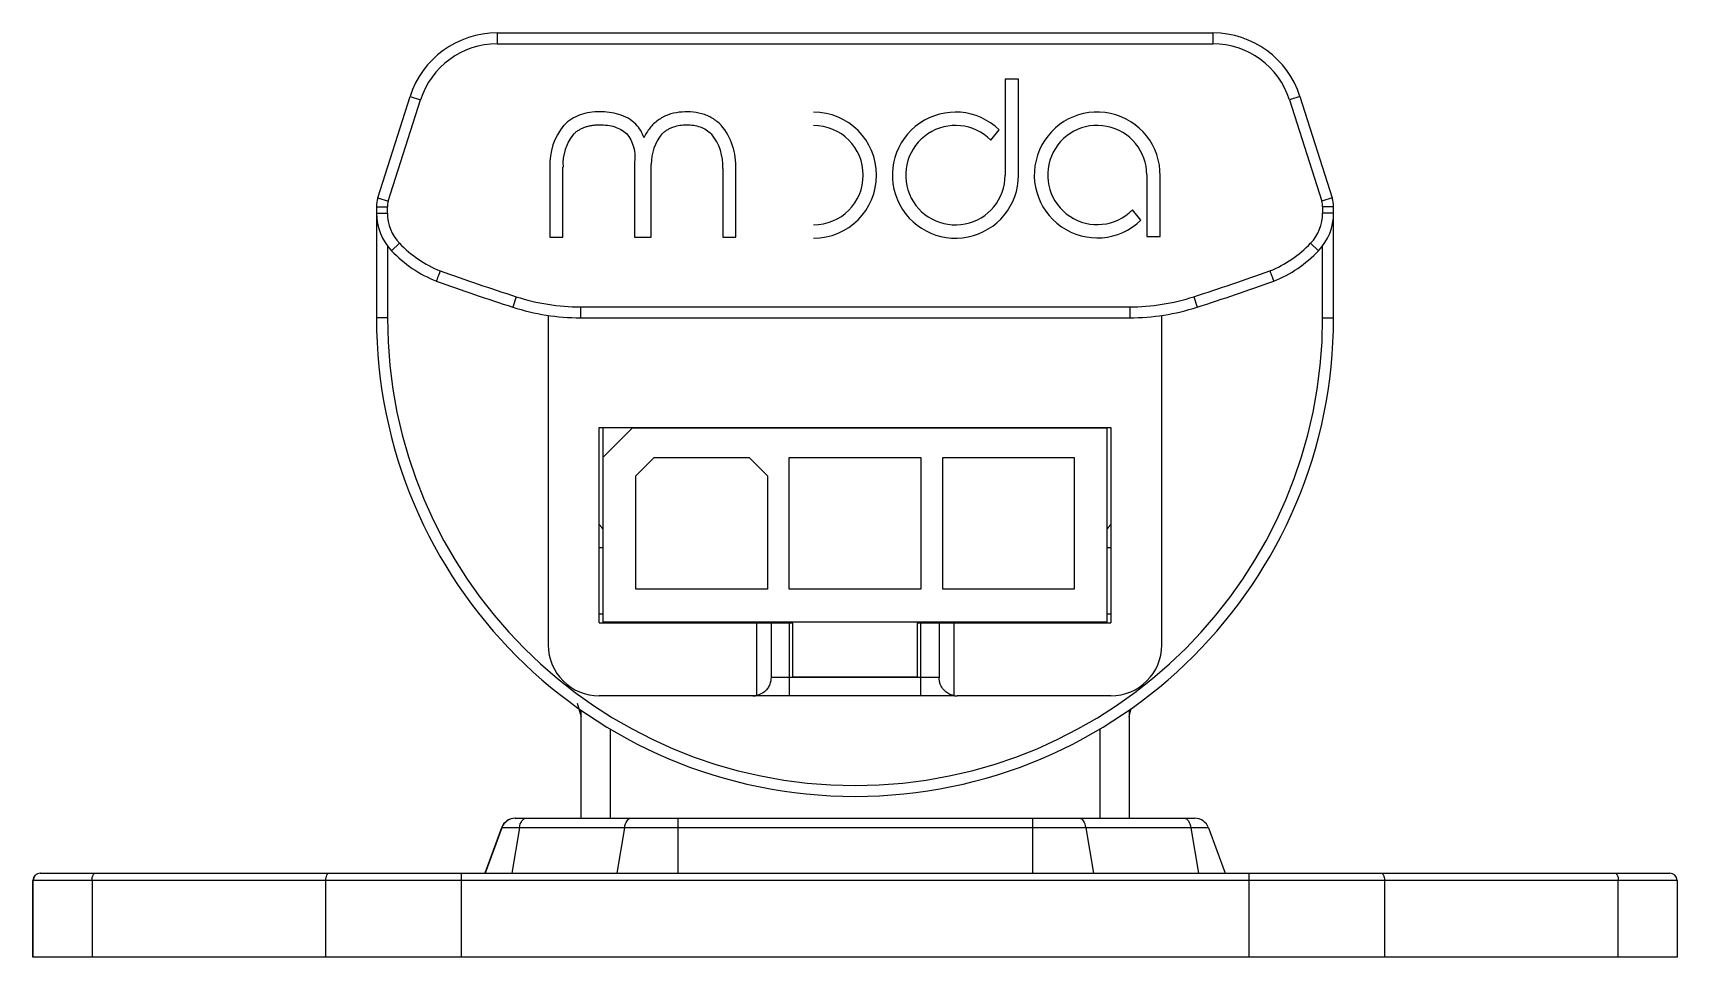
# Paper-space layout '_Back' of a CAD drawing. Header units: millimetres. Extents: x -22.5 to 22.5, y -20.5 to 4.8.
import ezdxf

# ---------------------------------------------------------------- set-up
doc = ezdxf.new("R2010")
doc.units = ezdxf.units.MM

psp = doc.layouts.new('_Back')

# ---------------------------------------------------------------- linework, layer by layer
at = {"color": 7, "linetype": 'Continuous', "lineweight": 25}
for p, q in [((-9.797, 4.8), (-9.797, 4.5)), ((-9.797, 4.8), (9.797, 4.8)), ((9.797, 4.8), (9.797, 4.5)), ((-9.797, 4.5), (9.797, 4.5)), ((4.109, 3.53), (4.109, 0.905)), ((4.474, 3.53), (4.109, 3.53)), ((4.474, 0.905), (4.474, 3.53)), ((-13.062, 0.283), (-12.179, 3.058)), ((-13.062, 0.282), (-12.179, 3.058)), ((-12.776, 0.191), (-11.894, 2.967)), ((-12.179, 3.058), (-11.894, 2.967)), ((12.179, 3.058), (11.894, 2.967)), ((11.894, 2.967), (12.776, 0.191)), ((12.179, 3.058), (13.062, 0.283)), ((12.179, 3.058), (13.062, 0.282)), ((3.714, 1.863), (3.946, 2.147)), ((-8.351, 1.118), (-8.351, -0.794)), ((-7.994, -0.794), (-7.994, 1.127)), ((-6.035, 1.242), (-6.035, -0.794)), ((-5.578, -0.794), (-5.578, 1.198)), ((-3.621, 1.084), (-3.621, -0.794)), ((-3.264, -0.794), (-3.264, 1.071)), ((7.986, 0.91), (7.986, -0.77)), ((8.351, -0.77), (8.351, 0.878)), ((-13.1, 0.04), (-13.1, -3)), ((-13.1, 0.04), (-12.8, 0.04)), ((-13.062, 0.282), (-12.776, 0.191)), ((-12.8, -0.132), (-12.8, 0.04)), ((13.062, 0.282), (12.776, 0.191)), ((12.8, 0.04), (12.8, -0.132)), ((13.1, 0.04), (12.8, 0.04)), ((13.1, -3), (13.1, 0.04)), ((-13.1, -0.132), (-12.8, -0.132)), ((7.825, -0.329), (7.594, -0.044)), ((13.1, -0.132), (12.8, -0.132)), ((-8.351, -0.794), (-7.994, -0.794)), ((-6.035, -0.794), (-5.578, -0.794)), ((-3.621, -0.794), (-3.264, -0.794)), ((7.986, -0.77), (8.351, -0.77)), ((-12.8, -1.032), (-12.8, -3)), ((-12.688, -1.165), (-12.47, -0.958)), ((12.688, -1.165), (12.47, -0.958)), ((12.8, -3), (12.8, -1.032)), ((-9.274, -2.423), (-9.367, -2.708)), ((-7.518, -2.7), (7.518, -2.7)), ((-7.518, -2.7), (-7.518, -3)), ((7.518, -2.7), (7.518, -3)), ((9.274, -2.423), (9.367, -2.708)), ((-12.8, -3), (-13.1, -3)), ((-8.4, -2.935), (-8.4, -11.95)), ((-7.518, -3), (7.518, -3)), ((8.4, -11.95), (8.4, -2.935)), ((12.8, -3), (13.1, -3)), ((-7, -6), (7, -6)), ((-7, -11.35), (-7, -6)), ((-6.9, -6), (-6.9, -11.35)), ((-6.1, -6.025), (-6.9, -6.825)), ((6.9, -6.025), (-6.1, -6.025)), ((-4.4, -6), (-4.4, -6.025)), ((-3.9, -6), (-3.9, -6.025)), ((3.9, -6), (3.9, -6.025)), ((4.4, -6), (4.4, -6.025)), ((6.9, -11.35), (6.9, -6)), ((7, -6), (7, -11.35)), ((-6, -7.325), (-5.5, -6.825)), ((-5.5, -6.825), (-2.9, -6.825)), ((-2.9, -6.825), (-2.4, -7.325)), ((-1.8, -6.825), (1.8, -6.825)), ((-1.8, -10.425), (-1.8, -6.825)), ((1.8, -6.825), (1.8, -10.425)), ((2.4, -6.825), (6, -6.825)), ((2.4, -10.425), (2.4, -6.825)), ((6, -6.825), (6, -10.425)), ((-6, -10.425), (-6, -7.325)), ((-2.4, -7.325), (-2.4, -10.425)), ((-6.9, -9.3), (-7, -9.3)), ((7, -9.3), (6.9, -9.3)), ((-2.4, -10.425), (-6, -10.425)), ((1.8, -10.425), (-1.8, -10.425)), ((6, -10.425), (2.4, -10.425)), ((-7, -11.1), (-6.9, -11.1)), ((6.9, -11.1), (7, -11.1)), ((-7, -11.35), (-1.7, -11.35)), ((-6.9, -11.325), (6.9, -11.325)), ((-2.7, -11.35), (-2.7, -13.34)), ((-2.5, -11.325), (-2.5, -11.35)), ((-2.3, -11.35), (-2.3, -12.85)), ((-1.8, -11.325), (-1.8, -13.35)), ((-1.7, -12.825), (-1.7, -11.325)), ((1.7, -11.325), (1.7, -12.825)), ((1.7, -11.35), (7, -11.35)), ((1.8, -13.35), (1.8, -11.325)), ((2.3, -11.35), (2.3, -12.85)), ((2.5, -11.35), (2.5, -11.325)), ((2.7, -11.35), (2.7, -13.34)), ((2.3, -12.85), (-2.3, -12.85)), ((-1.7, -12.825), (1.7, -12.825)), ((2.721, -13.35), (-7, -13.35)), ((7, -13.35), (2.8, -13.35)), ((-7.602, -13.546), (-7.5, -13.925)), ((-7.5, -16.7), (-7.5, -13.741)), ((7.5, -13.925), (7.561, -13.698)), ((7.5, -13.741), (7.5, -16.7)), ((-9.68, -16.963), (-10.13, -18.2)), ((-9.672, -16.963), (-10.122, -18.2)), ((9.678, -16.963), (-9.68, -16.963)), ((-9.189, -16.963), (-9.397, -18.2)), ((-9.304, -16.7), (9.302, -16.7)), ((-6.309, -16.963), (-6.518, -18.2)), ((-4.851, -16.7), (-4.851, -18.2)), ((4.857, -16.7), (4.857, -18.2)), ((6.315, -16.963), (6.524, -18.2)), ((9.195, -16.963), (9.403, -18.2)), ((9.678, -16.963), (10.128, -18.2)), ((22.503, -18.4), (-22.505, -18.4)), ((-22.505, -20.5), (-22.505, -18.4)), ((-22.497, -20.5), (-22.497, -18.4)), ((-22.305, -18.2), (22.303, -18.2)), ((-20.886, -18.4), (-20.886, -20.5)), ((-14.487, -20.5), (-14.487, -18.4)), ((-10.784, -18.2), (-10.784, -20.5)), ((10.789, -20.5), (10.789, -18.2)), ((14.493, -18.4), (14.493, -20.5)), ((20.892, -20.5), (20.892, -18.4)), ((22.503, -18.4), (22.503, -20.5)), ((22.503, -20.5), (-22.505, -20.5))]:
    psp.add_line(p, q, dxfattribs=at)
at = {"color": 8, "linetype": 'Continuous', "lineweight": 25}
for p, q in [((-6.7, -14.257), (-6.7, -16.7)), ((6.7, -14.257), (6.7, -16.7))]:
    psp.add_line(p, q, dxfattribs=at)
at = {"color": 7, "linetype": 'Continuous', "lineweight": 25, "flags": 128}
for points in [[(-6.9, -8.778), (-6.932, -8.74), (-7, -8.657)], [(7, -8.657), (6.932, -8.74), (6.9, -8.778)], [(-9.189, -16.963), (-9.177, -16.908), (-9.162, -16.856), (-9.143, -16.811), (-9.121, -16.772), (-9.097, -16.741), (-9.07, -16.719), (-9.043, -16.705), (-9.015, -16.7)], [(-6.309, -16.963), (-6.298, -16.908), (-6.282, -16.856), (-6.263, -16.811), (-6.242, -16.772), (-6.217, -16.741), (-6.191, -16.719), (-6.164, -16.705), (-6.135, -16.7)], [(6.141, -16.7), (6.169, -16.705), (6.197, -16.719), (6.223, -16.741), (6.247, -16.772), (6.269, -16.811), (6.288, -16.856), (6.303, -16.908), (6.315, -16.963)], [(9.02, -16.7), (9.049, -16.705), (9.076, -16.719), (9.102, -16.741), (9.127, -16.772), (9.149, -16.811), (9.167, -16.856), (9.183, -16.908), (9.195, -16.963)], [(-20.886, -18.4), (-20.884, -18.361), (-20.879, -18.323), (-20.87, -18.289), (-20.859, -18.259), (-20.845, -18.234), (-20.829, -18.215), (-20.812, -18.204), (-20.793, -18.2)], [(-14.487, -18.4), (-14.486, -18.361), (-14.48, -18.323), (-14.472, -18.289), (-14.46, -18.259), (-14.446, -18.234), (-14.43, -18.215), (-14.413, -18.204), (-14.395, -18.2)], [(14.401, -18.2), (14.419, -18.204), (14.436, -18.215), (14.452, -18.234), (14.466, -18.259), (14.478, -18.289), (14.486, -18.323), (14.492, -18.361), (14.493, -18.4)], [(20.799, -18.2), (20.817, -18.204), (20.835, -18.215), (20.851, -18.234), (20.865, -18.259), (20.876, -18.289), (20.885, -18.323), (20.89, -18.361), (20.892, -18.4)]]:
    psp.add_lwpolyline(points, dxfattribs=at)
at = {"color": 7, "linetype": 'Continuous', "lineweight": 25}
for centre, radius, start, end in [((-9.797, 2.3), 2.5, 90, 162.3532), ((9.797, 2.3), 2.5, 17.6468, 90), ((-9.797, 2.3), 2.2, 90, 162.3532), ((9.797, 2.3), 2.2, 17.6468, 90), ((-6.728, 1.219), 1.625, 139.7146, 183.5485), ((-6.713, 1.618), 0.986, 18.2291, 43.7701), ((-4.972, 1.168), 1.71, 356.7479, 40.2695), ((-1.136, 0.905), 1.726, 270, 90), ((-1.136, 0.905), 1.361, 270, 90), ((2.748, 0.905), 1.726, 46.0342, 360), ((2.748, 0.905), 1.361, 44.7408, 0.0007), ((6.629, 0.91), 1.722, 358.9399, 314.0032), ((6.629, 0.91), 1.357, 359.9971, 315.3139), ((-6.707, 1.213), 1.289, 140.7611, 183.858), ((-4.295, 1.217), 1.283, 140.5469, 180.8588), ((-4.993, 1.163), 1.374, 356.694, 39.242), ((6.629, 0.91), 1.722, 358.9399, 360), ((-12.3, 0.04), 0.8, 162.353, 180), ((-12.3, 0.04), 0.8, 162.3532, 180), ((-12.3, 0.04), 0.5, 162.3532, 180), ((12.3, 0.04), 0.5, 0, 17.6468), ((12.3, 0.04), 0.8, 360, 17.647), ((12.3, 0.04), 0.8, 0, 17.6468), ((-11.6, -0.132), 1.5, 180, 223.5138), ((-11.6, -0.132), 1.2, 180, 223.5138), ((11.6, -0.132), 1.2, 316.4862, 0), ((11.6, -0.132), 1.5, 316.4862, 360), ((-10.178, 1.218), 3.46, 223.5138, 248.2431), ((-10.178, 1.218), 3.16, 223.5138, 248.1444), ((10.178, 1.218), 3.16, 291.8556, 316.4862), ((10.178, 1.218), 3.46, 291.7569, 316.4862), ((13.716, 68.584), 74.636, 250.37186, 252.05908), ((-13.716, 68.584), 74.636, 287.94092, 289.62814), ((13.716, 68.584), 74.936, 250.3675, 252.05908), ((-13.716, 68.584), 74.936, 287.94092, 289.6325), ((-7.518, 3), 5.7, 252.0591, 270), ((7.518, 3), 5.7, 270, 287.9409), ((0, -3), 13.1, 180, 0), ((0, -3), 12.8, 180, 0), ((-7.518, 3), 6, 252.0591, 270), ((7.518, 3), 6, 270, 287.9409), ((-7, -11.95), 1.4, 180, 270), ((7, -11.95), 1.4, 270, 0), ((-2.8, -12.85), 0.5, 270, 281.537), ((2.8, -12.85), 0.5, 258.463, 270), ((-9.304, -17.1), 0.4, 90, 160), ((-9.296, -17.1), 0.4, 90, 160), ((9.302, -17.1), 0.4, 20, 90), ((-22.305, -18.4), 0.2, 90, 180), ((-22.297, -18.4), 0.2, 90, 180), ((22.303, -18.4), 0.2, 0, 90)]:
    psp.add_arc(centre, radius, start, end, dxfattribs=at)
for points, knots in [([(-6.001, 2.3), (-6.066, 2.363), (-6.137, 2.417), (-6.292, 2.505), (-6.376, 2.539), (-6.633, 2.617), (-6.812, 2.638), (-7.17, 2.64), (-7.352, 2.617), (-7.69, 2.498), (-7.838, 2.402), (-7.968, 2.269)], [0, 0, 0, 0, 0.125, 0.125, 0.25, 0.25, 0.5, 0.5, 0.75, 0.75, 1, 1, 1, 1]), ([(-6.001, 2.3), (-6.066, 2.363), (-6.137, 2.417), (-6.292, 2.505), (-6.376, 2.539), (-6.633, 2.617), (-6.812, 2.638), (-7.17, 2.64), (-7.352, 2.617), (-7.69, 2.498), (-7.838, 2.402), (-7.968, 2.269)], [0, 0, 0, 0, 0.125, 0.125, 0.25, 0.25, 0.5, 0.5, 0.75, 0.75, 1, 1, 1, 1]), ([(-7.706, 2.029), (-7.684, 2.049), (-7.64, 2.089), (-7.565, 2.14), (-7.485, 2.184), (-7.398, 2.22), (-7.305, 2.248), (-7.206, 2.268), (-7.101, 2.281), (-6.956, 2.287), (-6.779, 2.278), (-6.582, 2.235), (-6.405, 2.162), (-6.308, 2.086), (-6.26, 2.049)], [0, 0, 0, 0, 0.057276, 0.11468, 0.172903, 0.232607, 0.294408, 0.358858, 0.42645, 0.497606, 0.637036, 0.764501, 0.883913, 1, 1, 1, 1]), ([(-7.706, 2.029), (-7.684, 2.049), (-7.64, 2.089), (-7.565, 2.14), (-7.485, 2.184), (-7.398, 2.22), (-7.305, 2.248), (-7.206, 2.268), (-7.101, 2.281), (-6.956, 2.287), (-6.779, 2.278), (-6.582, 2.235), (-6.405, 2.162), (-6.308, 2.086), (-6.26, 2.049)], [0, 0, 0, 0, 0.057276, 0.1146801, 0.1729031, 0.2326074, 0.2944076, 0.3588585, 0.4264496, 0.4976058, 0.6370362, 0.7645011, 0.8839126, 1, 1, 1, 1]), ([(-3.667, 2.273), (-3.74, 2.349), (-3.821, 2.413), (-3.999, 2.518), (-4.096, 2.558), (-4.396, 2.64), (-4.607, 2.651), (-4.917, 2.614), (-5.019, 2.591), (-5.215, 2.519), (-5.308, 2.469), (-5.477, 2.347), (-5.553, 2.275), (-5.68, 2.115), (-5.733, 2.026), (-5.777, 1.926)], [0, 0, 0, 0, 0.125, 0.125, 0.25, 0.25, 0.5, 0.5, 0.625, 0.625, 0.75, 0.75, 0.875, 0.875, 1, 1, 1, 1]), ([(-3.667, 2.273), (-3.74, 2.349), (-3.821, 2.413), (-3.999, 2.518), (-4.096, 2.558), (-4.396, 2.64), (-4.607, 2.651), (-4.917, 2.614), (-5.019, 2.591), (-5.215, 2.519), (-5.308, 2.469), (-5.477, 2.347), (-5.553, 2.275), (-5.68, 2.115), (-5.733, 2.026), (-5.777, 1.926)], [0, 0, 0, 0, 0.125, 0.125, 0.25, 0.25, 0.5, 0.5, 0.625, 0.625, 0.75, 0.75, 0.875, 0.875, 1, 1, 1, 1]), ([(-5.286, 2.032), (-5.263, 2.053), (-5.217, 2.095), (-5.139, 2.148), (-5.056, 2.193), (-4.943, 2.239), (-4.792, 2.276), (-4.606, 2.289), (-4.419, 2.275), (-4.238, 2.23), (-4.068, 2.154), (-3.975, 2.072), (-3.929, 2.032)], [0, 0, 0, 0, 0.0630185, 0.125784, 0.1890647, 0.25361, 0.3735898, 0.5014293, 0.6290497, 0.7503055, 0.8771884, 1, 1, 1, 1]), ([(-5.286, 2.032), (-5.263, 2.053), (-5.217, 2.095), (-5.139, 2.148), (-5.056, 2.193), (-4.943, 2.239), (-4.792, 2.276), (-4.606, 2.289), (-4.419, 2.275), (-4.238, 2.23), (-4.068, 2.154), (-3.975, 2.072), (-3.929, 2.032)], [0, 0, 0, 0, 0.063018, 0.125784, 0.189065, 0.25361, 0.37359, 0.501429, 0.62905, 0.750305, 0.877188, 1, 1, 1, 1]), ([(-11.355, -1.715), (-11.362, -1.733), (-11.375, -1.768), (-11.394, -1.818), (-11.41, -1.862), (-11.425, -1.9), (-11.437, -1.932), (-11.446, -1.957), (-11.453, -1.975), (-11.458, -1.987), (-11.461, -1.995), (-11.461, -1.995), (-11.461, -1.996)], [0, 0, 0, 0, 0.121617, 0.238434, 0.350448, 0.45766, 0.560067, 0.657669, 0.750464, 0.838451, 0.92163, 1, 1, 1, 1]), ([(11.355, -1.715), (11.361, -1.732), (11.374, -1.766), (11.393, -1.814), (11.409, -1.858), (11.424, -1.896), (11.436, -1.928), (11.445, -1.954), (11.453, -1.973), (11.458, -1.986), (11.461, -1.994), (11.461, -1.995), (11.461, -1.996)], [0, 0, 0, 0, 0.116894, 0.230035, 0.339424, 0.445059, 0.546939, 0.645063, 0.739432, 0.830045, 0.916901, 1, 1, 1, 1]), ([(-2.3, -12.85), (-2.301, -12.869), (-2.302, -12.909), (-2.313, -12.968), (-2.33, -13.026), (-2.356, -13.082), (-2.388, -13.136), (-2.446, -13.208), (-2.547, -13.293), (-2.645, -13.323), (-2.7, -13.34)], [0, 0, 0, 0, 0.071624, 0.145683, 0.223118, 0.304751, 0.391286, 0.483315, 0.706037, 1, 1, 1, 1]), ([(2.7, -13.34), (2.676, -13.334), (2.631, -13.323), (2.567, -13.294), (2.513, -13.261), (2.467, -13.224), (2.419, -13.176), (2.371, -13.112), (2.33, -13.028), (2.305, -12.94), (2.302, -12.879), (2.3, -12.85)], [0, 0, 0, 0, 0.126439, 0.241303, 0.344685, 0.436715, 0.517577, 0.653284, 0.777302, 0.891914, 1, 1, 1, 1])]:
    psp.add_open_spline(points, degree=3, knots=knots, dxfattribs=at)
psp.add_open_spline([(-6.26, 2.049), (-6.075, 1.819), (-5.998, 1.561), (-6.035, 1.242)], degree=3, dxfattribs=at)
psp.add_open_spline([(-6.26, 2.049), (-6.075, 1.819), (-5.998, 1.561), (-6.035, 1.242)], degree=3, dxfattribs=at)

doc.saveas('drawing.dxf')
